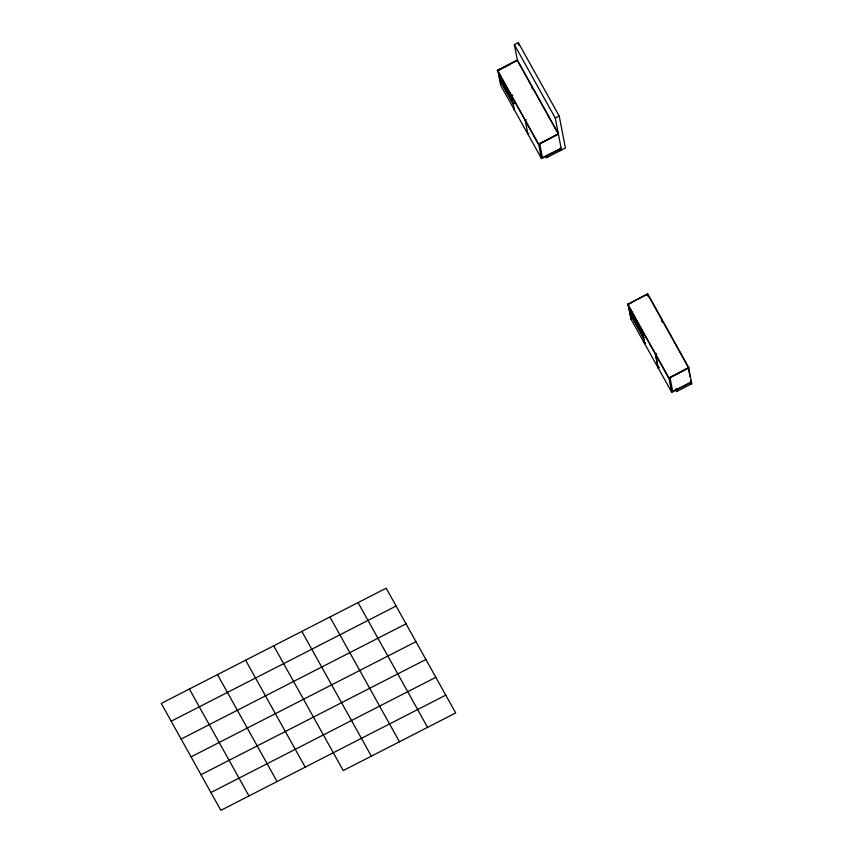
<?xml version="1.0" encoding="UTF-8"?>
<svg xmlns="http://www.w3.org/2000/svg" width="853" height="853" viewBox="0 0 853 853"><rect width="100%" height="100%" fill="white"/><g stroke="black" fill="none" stroke-linecap="round" stroke-linejoin="round"><path stroke-width="1.28" d="M517.611 61.299L514.38 44.665L518.315 42.65L559.216 116.04L565.432 148.017L546.315 157.816L546.016 156.323M497.395 70.255L517.302 60.062L558.427 133.868L538.595 144.456L497.395 70.255L538.723 144.445L541.452 158.477L542.465 157.954M497.47 70.639L517.376 60.446L557.862 133.1M498.824 70.223L501.159 69.018M503.483 67.824L509.326 64.839M498.962 70.746L497.949 71.268L499.463 79.03L513.069 103.458L514.082 102.936M498.696 75.107L499.709 74.584L498.717 75.192L512.322 99.62M499.463 79.03L500.466 78.508M514.284 109.728L500.679 85.3L499.591 79.681L500.594 79.169M512.578 95.173L511.565 95.696L514.402 109.93L527.868 134.102L528.881 133.58M511.683 95.909L512.696 95.387M514.21 103.597L513.197 104.109L499.591 79.681M525.267 120.284L526.269 119.761M561.487 150.032L555.271 118.055L559.216 116.04M558.427 133.868L538.595 144.456M558.384 134.049L539.714 143.603L542.529 158.104L561.199 148.539M542.455 157.72L561.125 148.155M647.544 293.805L688.744 367.995L668.848 378.199L627.712 304.382L647.544 293.805L688.67 367.611L691.74 383.775L676.557 391.559L675.277 389.267M627.712 304.382L635.911 300.192M638.257 298.987L647.619 294.189M629.066 303.967L631.401 302.772M645.401 295.596L647.736 294.402L648.237 296.961M645.55 342.949L644.537 343.471L630.921 319.043L629.834 313.424L630.847 312.912M630.921 319.043L631.934 318.521M643.588 332.841L642.576 333.363L628.949 308.85M644.537 343.471L643.45 337.852L644.463 337.34M659.134 367.323L658.121 367.846L644.655 343.674L645.668 343.162M656.522 353.505L655.509 354.027L658.239 368.059L671.706 392.22L691.452 382.283M658.239 368.059L659.252 367.536M688.67 367.611L668.848 378.199M688.627 367.792L669.968 377.357L672.782 391.847M672.708 391.463L691.378 381.899L690.845 380.96M171.186 721.233L396.101 606.025M181.124 739.061L406.039 623.842M191.051 756.878L415.965 641.669M200.988 774.705L425.903 659.486M210.915 792.522L435.83 677.314M445.767 695.142L220.852 810.35L161.26 703.416L386.174 588.197L455.694 712.959L343.237 770.568L273.717 645.806M514.38 44.665L555.271 118.055M690.461 381.483L691.74 383.775M559.952 149.606L560.474 150.554L560.186 149.062M676.76 388.605L677.57 391.037L677.047 390.098M546.794 156.344L547.317 157.293L547.029 155.8M627.637 303.999L668.976 378.188L671.706 392.22M629.834 313.424L643.45 337.852M541.452 158.477L527.986 134.305L525.149 120.07M358.057 602.602L427.577 727.364M329.951 616.996L399.471 741.758M301.834 631.401L371.354 756.163M245.6 660.211L305.193 767.146M217.494 674.606L277.076 781.551M189.377 689.011L248.959 795.945M688.104 366.843L690.098 377.111M690.44 382.805L690.727 384.298M676.269 390.066L676.557 391.559M661.992 319.982L662.493 322.551M661.47 319.043L661.96 321.602M655.392 353.814L658.121 367.846M641.925 329.653L644.655 343.674M641.808 329.439L643.322 337.202L629.706 312.774L628.203 305.011M531.739 86.238L532.24 88.808M518.315 42.65L518.816 45.209"/></g></svg>
